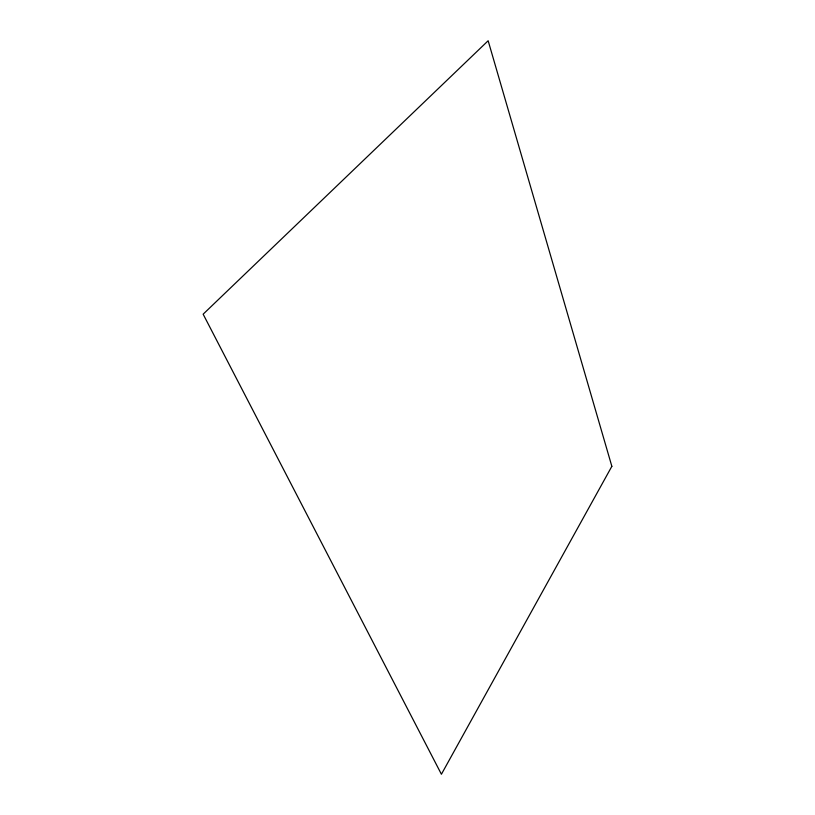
<?xml version="1.0" encoding="UTF-8"?>
<svg xmlns="http://www.w3.org/2000/svg" width="815" height="815" viewBox="0 0 815 815"><rect width="100%" height="100%" fill="white"/><g stroke="black" fill="none" stroke-linecap="round" stroke-linejoin="round"><path stroke-width="1.22" d="M611.851 466.323L441.414 774.25L203.149 314.183L488.154 40.75L611.851 466.323"/></g></svg>
